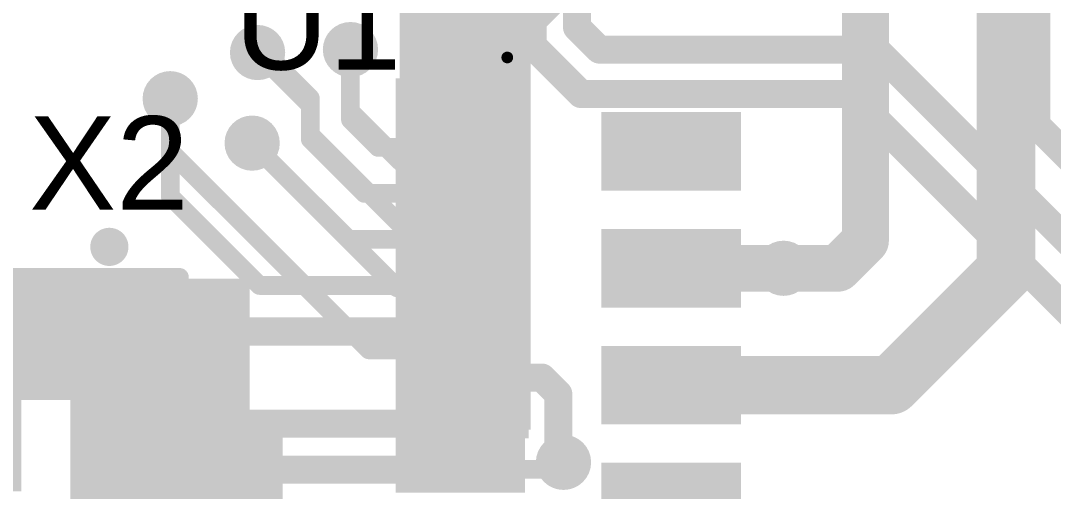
# Model space of a CAD drawing. Header units: millimetres. Extents: x -1.41 to 1.35, y -0.13 to 2.68.
# Drawn here: x -0.4869 to -0.0457, y 1.2056 to 1.4069 of the extents above; entities that cross this region are included whole.
import ezdxf

# ---------------------------------------------------------------- set-up
doc = ezdxf.new("R2010")
doc.units = ezdxf.units.MM
doc.header["$MEASUREMENT"] = 0
for name, color, linetype in [('BottomLayer', 5, 'Continuous'), ('BottomPaste', 16, 'Continuous'), ('BottomSolder', 6, 'Continuous'), ('Mechanical2', 216, 'Continuous'), ('TopLayer', 1, 'Continuous'), ('TopOverlay', 2, 'Continuous'), ('TopPaste', 8, 'Continuous'), ('TopSolder', 216, 'Continuous'), ('ViaHoleLayer', 16, 'Continuous')]:
    doc.layers.add(name, color=color, linetype=linetype)
doc.styles.add('Arial', font='arial.ttf', dxfattribs={"height": 0.2})

# ---------------------------------------------------------------- blocks, each defined once
blk = doc.blocks.new('PG_DSO_8_B_1')
at = {"layer": 'BottomLayer'}
for points in [[(-0.1378, 0.0622), (-0.1378, 0.0878), (-0.08622, 0.0878), (-0.08622, 0.0622)], [(0.08622, 0.0622), (0.08622, 0.0878), (0.1378, 0.0878), (0.1378, 0.0622)], [(-0.1378, 0.0122), (-0.1378, 0.0378), (-0.08622, 0.0378), (-0.08622, 0.0122)], [(0.08622, 0.0122), (0.08622, 0.0378), (0.1378, 0.0378), (0.1378, 0.0122)], [(-0.1378, -0.0378), (-0.1378, -0.0122), (-0.08622, -0.0122), (-0.08622, -0.0378)], [(0.08622, -0.0378), (0.08622, -0.0122), (0.1378, -0.0122), (0.1378, -0.0378)], [(-0.1378, -0.0878), (-0.1378, -0.0622), (-0.08622, -0.0622), (-0.08622, -0.0878)], [(0.08622, -0.0878), (0.08622, -0.0622), (0.1378, -0.0622), (0.1378, -0.0878)]]:
    blk.add_hatch(color=5, dxfattribs=at).paths.add_polyline_path(points)
at = {"layer": 'BottomPaste'}
for points in [[(-0.1378, 0.0622), (-0.1378, 0.0878), (-0.08622, 0.0878), (-0.08622, 0.0622)], [(0.08622, 0.0622), (0.08622, 0.0878), (0.1378, 0.0878), (0.1378, 0.0622)], [(-0.1378, 0.0122), (-0.1378, 0.0378), (-0.08622, 0.0378), (-0.08622, 0.0122)], [(0.08622, 0.0122), (0.08622, 0.0378), (0.1378, 0.0378), (0.1378, 0.0122)], [(-0.1378, -0.0378), (-0.1378, -0.0122), (-0.08622, -0.0122), (-0.08622, -0.0378)], [(0.08622, -0.0378), (0.08622, -0.0122), (0.1378, -0.0122), (0.1378, -0.0378)], [(-0.1378, -0.0878), (-0.1378, -0.0622), (-0.08622, -0.0622), (-0.08622, -0.0878)], [(0.08622, -0.0878), (0.08622, -0.0622), (0.1378, -0.0622), (0.1378, -0.0878)]]:
    blk.add_hatch(color=16, dxfattribs=at).paths.add_polyline_path(points)
at = {"layer": 'BottomSolder'}
for points in [[(-0.1418, 0.0582), (-0.1418, 0.0918), (-0.08222, 0.0918), (-0.08222, 0.0582)], [(0.08222, 0.0582), (0.08222, 0.0918), (0.1418, 0.0918), (0.1418, 0.0582)], [(-0.1418, 0.0082), (-0.1418, 0.0418), (-0.08222, 0.0418), (-0.08222, 0.0082)], [(0.08222, 0.0082), (0.08222, 0.0418), (0.1418, 0.0418), (0.1418, 0.0082)], [(-0.1418, -0.0418), (-0.1418, -0.0082), (-0.08222, -0.0082), (-0.08222, -0.0418)], [(0.08222, -0.0418), (0.08222, -0.0082), (0.1418, -0.0082), (0.1418, -0.0418)], [(-0.1418, -0.0918), (-0.1418, -0.0582), (-0.08222, -0.0582), (-0.08222, -0.0918)], [(0.08222, -0.0918), (0.08222, -0.0582), (0.1418, -0.0582), (0.1418, -0.0918)]]:
    blk.add_hatch(color=6, dxfattribs=at).paths.add_polyline_path(points)
blk = doc.blocks.new('LQFP_100_6')
at = {"layer": 'TopLayer'}
for points in [[(-0.32874, 0.24213), (-0.2815, 0.24213), (-0.2815, 0.23031), (-0.32874, 0.23031)], [(-0.32874, 0.22244), (-0.2815, 0.22244), (-0.2815, 0.21063), (-0.32874, 0.21063)], [(-0.32874, 0.20276), (-0.2815, 0.20276), (-0.2815, 0.19094), (-0.32874, 0.19094)], [(-0.32874, 0.18307), (-0.2815, 0.18307), (-0.2815, 0.17126), (-0.32874, 0.17126)], [(-0.32874, 0.16339), (-0.2815, 0.16339), (-0.2815, 0.15157), (-0.32874, 0.15157)], [(-0.32874, 0.1437), (-0.2815, 0.1437), (-0.2815, 0.13189), (-0.32874, 0.13189)], [(-0.32874, 0.12402), (-0.2815, 0.12402), (-0.2815, 0.1122), (-0.32874, 0.1122)], [(-0.32874, 0.10433), (-0.2815, 0.10433), (-0.2815, 0.09252), (-0.32874, 0.09252)], [(-0.32874, 0.08465), (-0.2815, 0.08465), (-0.2815, 0.07283), (-0.32874, 0.07283)]]:
    blk.add_hatch(color=1, dxfattribs=at).paths.add_polyline_path(points)
at = {"layer": 'TopPaste'}
for points in [[(-0.32874, 0.24213), (-0.2815, 0.24213), (-0.2815, 0.23031), (-0.32874, 0.23031)], [(-0.32874, 0.22244), (-0.2815, 0.22244), (-0.2815, 0.21063), (-0.32874, 0.21063)], [(-0.32874, 0.20276), (-0.2815, 0.20276), (-0.2815, 0.19094), (-0.32874, 0.19094)], [(-0.32874, 0.18307), (-0.2815, 0.18307), (-0.2815, 0.17126), (-0.32874, 0.17126)], [(-0.32874, 0.16339), (-0.2815, 0.16339), (-0.2815, 0.15157), (-0.32874, 0.15157)], [(-0.32874, 0.1437), (-0.2815, 0.1437), (-0.2815, 0.13189), (-0.32874, 0.13189)], [(-0.32874, 0.12402), (-0.2815, 0.12402), (-0.2815, 0.1122), (-0.32874, 0.1122)], [(-0.32874, 0.10433), (-0.2815, 0.10433), (-0.2815, 0.09252), (-0.32874, 0.09252)], [(-0.32874, 0.08465), (-0.2815, 0.08465), (-0.2815, 0.07283), (-0.32874, 0.07283)]]:
    blk.add_hatch(color=8, dxfattribs=at).paths.add_polyline_path(points)
at = {"layer": 'TopSolder'}
for points in [[(-0.33274, 0.24613), (-0.2775, 0.24613), (-0.2775, 0.22631), (-0.33274, 0.22631)], [(-0.33274, 0.22644), (-0.2775, 0.22644), (-0.2775, 0.20663), (-0.33274, 0.20663)], [(-0.33274, 0.20676), (-0.2775, 0.20676), (-0.2775, 0.18694), (-0.33274, 0.18694)], [(-0.33274, 0.18707), (-0.2775, 0.18707), (-0.2775, 0.16726), (-0.33274, 0.16726)], [(-0.33274, 0.16739), (-0.2775, 0.16739), (-0.2775, 0.14757), (-0.33274, 0.14757)], [(-0.33274, 0.1477), (-0.2775, 0.1477), (-0.2775, 0.12789), (-0.33274, 0.12789)], [(-0.33274, 0.12802), (-0.2775, 0.12802), (-0.2775, 0.1082), (-0.33274, 0.1082)], [(-0.33274, 0.10833), (-0.2775, 0.10833), (-0.2775, 0.08852), (-0.33274, 0.08852)], [(-0.33274, 0.08865), (-0.2775, 0.08865), (-0.2775, 0.06883), (-0.33274, 0.06883)]]:
    blk.add_hatch(color=216, dxfattribs=at).paths.add_polyline_path(points)
at = {"layer": 'TopOverlay', "const_width": 0.005}
blk.add_lwpolyline([(-0.285, 0.255), (-0.255, 0.285)], dxfattribs=at)
at = {"layer": 'TopOverlay'}
for points, const_width in [([(-0.31, 0.255, 1), (-0.32, 0.255, 1)], 0.01), ([(-0.3225, 0.255, 1), (-0.3175, 0.255, 1)], 0.005), ([(-0.3125, 0.255, 1), (-0.3075, 0.255, 1)], 0.005), ([(-0.28625, 0.255, 1), (-0.28375, 0.255, 1)], 0.0025)]:
    blk.add_lwpolyline(points, format="xyb", close=True, dxfattribs=dict(at, const_width=const_width))
blk = doc.blocks.new('ECS__327_7_34B_C_TR_16')
at = {"layer": 'TopLayer'}
for points in [[(-0.07087, 0.0374), (-0.02756, 0.0374), (-0.02756, -0.0374), (-0.07087, -0.0374)], [(0.02756, 0.0374), (0.07087, 0.0374), (0.07087, -0.0374), (0.02756, -0.0374)]]:
    blk.add_hatch(color=1, dxfattribs=at).paths.add_polyline_path(points)
at = {"layer": 'TopPaste'}
for points in [[(-0.07087, 0.0374), (-0.02756, 0.0374), (-0.02756, -0.0374), (-0.07087, -0.0374)], [(0.02756, 0.0374), (0.07087, 0.0374), (0.07087, -0.0374), (0.02756, -0.0374)]]:
    blk.add_hatch(color=8, dxfattribs=at).paths.add_polyline_path(points)
at = {"layer": 'TopSolder'}
for points in [[(-0.07487, 0.0414), (-0.02356, 0.0414), (-0.02356, -0.0414), (-0.07487, -0.0414)], [(0.02356, 0.0414), (0.07487, 0.0414), (0.07487, -0.0414), (0.02356, -0.0414)]]:
    blk.add_hatch(color=216, dxfattribs=at).paths.add_polyline_path(points)
at = {"layer": 'TopOverlay', "const_width": 0.00787}
for points in [[(-0.026, 0.043), (-0.076, 0.043)], [(-0.076, -0.043), (-0.076, 0.043)], [(0.076, 0.043), (0.026, 0.043)], [(0.076, -0.043), (0.076, 0.043)], [(-0.026, -0.043), (-0.076, -0.043)], [(0.076, -0.043), (0.026, -0.043)]]:
    blk.add_lwpolyline(points, dxfattribs=at)
at = {"layer": 'TopOverlay'}
for points, const_width in [([(-0.07797, 0.043, 1), (-0.07403, 0.043, 1)], 0.00394), ([(-0.07797, 0.043, 1), (-0.07403, 0.043, 1)], 0.00394), ([(-0.02797, 0.043, 1), (-0.02403, 0.043, 1)], 0.00394), ([(0.02403, 0.043, 1), (0.02797, 0.043, 1)], 0.00394), ([(0.07403, 0.043, 1), (0.07797, 0.043, 1)], 0.00394), ([(0.07403, 0.043, 1), (0.07797, 0.043, 1)], 0.00394), ([(-0.08584, 0.013, 1), (-0.09216, 0.013, 1)], 0.01), ([(-0.09466, 0.013, 1), (-0.08966, 0.013, 1)], 0.005), ([(-0.08834, 0.013, 1), (-0.08334, 0.013, 1)], 0.005), ([(-0.07797, -0.043, 1), (-0.07403, -0.043, 1)], 0.00394), ([(-0.07797, -0.043, 1), (-0.07403, -0.043, 1)], 0.00394), ([(-0.02797, -0.043, 1), (-0.02403, -0.043, 1)], 0.00394), ([(0.02403, -0.043, 1), (0.02797, -0.043, 1)], 0.00394), ([(0.07403, -0.043, 1), (0.07797, -0.043, 1)], 0.00394), ([(0.07403, -0.043, 1), (0.07797, -0.043, 1)], 0.00394)]:
    blk.add_lwpolyline(points, format="xyb", close=True, dxfattribs=dict(at, const_width=const_width))
blk = doc.blocks.new('R___0201_B_40')
at = {"layer": 'BottomLayer'}
for points in [[(-0.01614, 0.00728), (-0.00551, 0.00728), (-0.00551, -0.00728), (-0.01614, -0.00728)], [(0.00551, 0.00728), (0.01614, 0.00728), (0.01614, -0.00728), (0.00551, -0.00728)]]:
    blk.add_hatch(color=5, dxfattribs=at).paths.add_polyline_path(points)
at = {"layer": 'BottomPaste'}
for points in [[(-0.01614, 0.00728), (-0.00551, 0.00728), (-0.00551, -0.00728), (-0.01614, -0.00728)], [(0.00551, 0.00728), (0.01614, 0.00728), (0.01614, -0.00728), (0.00551, -0.00728)]]:
    blk.add_hatch(color=16, dxfattribs=at).paths.add_polyline_path(points)
at = {"layer": 'BottomSolder'}
for points in [[(-0.02014, 0.01128), (-0.00151, 0.01128), (-0.00151, -0.01128), (-0.02014, -0.01128)], [(0.00151, 0.01128), (0.02014, 0.01128), (0.02014, -0.01128), (0.00151, -0.01128)]]:
    blk.add_hatch(color=6, dxfattribs=at).paths.add_polyline_path(points)
blk = doc.blocks.new('R___0201_B_42')
at = {"layer": 'BottomLayer'}
for points in [[(-0.01614, 0.00728), (-0.00551, 0.00728), (-0.00551, -0.00728), (-0.01614, -0.00728)], [(0.00551, 0.00728), (0.01614, 0.00728), (0.01614, -0.00728), (0.00551, -0.00728)]]:
    blk.add_hatch(color=5, dxfattribs=at).paths.add_polyline_path(points)
at = {"layer": 'BottomPaste'}
for points in [[(-0.01614, 0.00728), (-0.00551, 0.00728), (-0.00551, -0.00728), (-0.01614, -0.00728)], [(0.00551, 0.00728), (0.01614, 0.00728), (0.01614, -0.00728), (0.00551, -0.00728)]]:
    blk.add_hatch(color=16, dxfattribs=at).paths.add_polyline_path(points)
at = {"layer": 'BottomSolder'}
for points in [[(-0.02014, 0.01128), (-0.00151, 0.01128), (-0.00151, -0.01128), (-0.02014, -0.01128)], [(0.00151, 0.01128), (0.02014, 0.01128), (0.02014, -0.01128), (0.00151, -0.01128)]]:
    blk.add_hatch(color=6, dxfattribs=at).paths.add_polyline_path(points)
blk = doc.blocks.new('R___0201_B_44')
at = {"layer": 'BottomLayer'}
for points in [[(-0.01614, 0.00728), (-0.00551, 0.00728), (-0.00551, -0.00728), (-0.01614, -0.00728)], [(0.00551, 0.00728), (0.01614, 0.00728), (0.01614, -0.00728), (0.00551, -0.00728)]]:
    blk.add_hatch(color=5, dxfattribs=at).paths.add_polyline_path(points)
at = {"layer": 'BottomPaste'}
for points in [[(-0.01614, 0.00728), (-0.00551, 0.00728), (-0.00551, -0.00728), (-0.01614, -0.00728)], [(0.00551, 0.00728), (0.01614, 0.00728), (0.01614, -0.00728), (0.00551, -0.00728)]]:
    blk.add_hatch(color=16, dxfattribs=at).paths.add_polyline_path(points)
at = {"layer": 'BottomSolder'}
for points in [[(-0.02014, 0.01128), (-0.00151, 0.01128), (-0.00151, -0.01128), (-0.02014, -0.01128)], [(0.00151, 0.01128), (0.02014, 0.01128), (0.02014, -0.01128), (0.00151, -0.01128)]]:
    blk.add_hatch(color=6, dxfattribs=at).paths.add_polyline_path(points)
blk = doc.blocks.new('R___0201_B_46')
at = {"layer": 'BottomLayer'}
for points in [[(-0.01614, 0.00728), (-0.00551, 0.00728), (-0.00551, -0.00728), (-0.01614, -0.00728)], [(0.00551, 0.00728), (0.01614, 0.00728), (0.01614, -0.00728), (0.00551, -0.00728)]]:
    blk.add_hatch(color=5, dxfattribs=at).paths.add_polyline_path(points)
at = {"layer": 'BottomPaste'}
for points in [[(-0.01614, 0.00728), (-0.00551, 0.00728), (-0.00551, -0.00728), (-0.01614, -0.00728)], [(0.00551, 0.00728), (0.01614, 0.00728), (0.01614, -0.00728), (0.00551, -0.00728)]]:
    blk.add_hatch(color=16, dxfattribs=at).paths.add_polyline_path(points)
at = {"layer": 'BottomSolder'}
for points in [[(-0.02014, 0.01128), (-0.00151, 0.01128), (-0.00151, -0.01128), (-0.02014, -0.01128)], [(0.00151, 0.01128), (0.02014, 0.01128), (0.02014, -0.01128), (0.00151, -0.01128)]]:
    blk.add_hatch(color=6, dxfattribs=at).paths.add_polyline_path(points)
blk = doc.blocks.new('R___0201_B_48')
at = {"layer": 'BottomLayer'}
for points in [[(-0.01614, 0.00728), (-0.00551, 0.00728), (-0.00551, -0.00728), (-0.01614, -0.00728)], [(0.00551, 0.00728), (0.01614, 0.00728), (0.01614, -0.00728), (0.00551, -0.00728)]]:
    blk.add_hatch(color=5, dxfattribs=at).paths.add_polyline_path(points)
at = {"layer": 'BottomPaste'}
for points in [[(-0.01614, 0.00728), (-0.00551, 0.00728), (-0.00551, -0.00728), (-0.01614, -0.00728)], [(0.00551, 0.00728), (0.01614, 0.00728), (0.01614, -0.00728), (0.00551, -0.00728)]]:
    blk.add_hatch(color=16, dxfattribs=at).paths.add_polyline_path(points)
at = {"layer": 'BottomSolder'}
for points in [[(-0.02014, 0.01128), (-0.00151, 0.01128), (-0.00151, -0.01128), (-0.02014, -0.01128)], [(0.00151, 0.01128), (0.02014, 0.01128), (0.02014, -0.01128), (0.00151, -0.01128)]]:
    blk.add_hatch(color=6, dxfattribs=at).paths.add_polyline_path(points)
blk = doc.blocks.new('R___0201_B_50')
at = {"layer": 'BottomLayer'}
for points in [[(-0.01614, 0.00728), (-0.00551, 0.00728), (-0.00551, -0.00728), (-0.01614, -0.00728)], [(0.00551, 0.00728), (0.01614, 0.00728), (0.01614, -0.00728), (0.00551, -0.00728)]]:
    blk.add_hatch(color=5, dxfattribs=at).paths.add_polyline_path(points)
at = {"layer": 'BottomPaste'}
for points in [[(-0.01614, 0.00728), (-0.00551, 0.00728), (-0.00551, -0.00728), (-0.01614, -0.00728)], [(0.00551, 0.00728), (0.01614, 0.00728), (0.01614, -0.00728), (0.00551, -0.00728)]]:
    blk.add_hatch(color=16, dxfattribs=at).paths.add_polyline_path(points)
at = {"layer": 'BottomSolder'}
for points in [[(-0.02014, 0.01128), (-0.00151, 0.01128), (-0.00151, -0.01128), (-0.02014, -0.01128)], [(0.00151, 0.01128), (0.02014, 0.01128), (0.02014, -0.01128), (0.00151, -0.01128)]]:
    blk.add_hatch(color=6, dxfattribs=at).paths.add_polyline_path(points)
blk = doc.blocks.new('C__0603_B_108')
at = {"layer": 'BottomLayer'}
for points in [[(-0.045, -0.0175), (-0.045, 0.0175), (-0.015, 0.0175), (-0.015, -0.0175)], [(0.015, -0.0175), (0.015, 0.0175), (0.045, 0.0175), (0.045, -0.0175)]]:
    blk.add_hatch(color=5, dxfattribs=at).paths.add_polyline_path(points)
at = {"layer": 'BottomPaste'}
for points in [[(-0.045, -0.0175), (-0.045, 0.0175), (-0.015, 0.0175), (-0.015, -0.0175)], [(0.015, -0.0175), (0.015, 0.0175), (0.045, 0.0175), (0.045, -0.0175)]]:
    blk.add_hatch(color=16, dxfattribs=at).paths.add_polyline_path(points)
at = {"layer": 'BottomSolder'}
for points in [[(-0.04736, -0.01986), (-0.04736, 0.01986), (-0.01264, 0.01986), (-0.01264, -0.01986)], [(0.01264, -0.01986), (0.01264, 0.01986), (0.04736, 0.01986), (0.04736, -0.01986)]]:
    blk.add_hatch(color=6, dxfattribs=at).paths.add_polyline_path(points)
blk = doc.blocks.new('C__0603_B_113')
at = {"layer": 'BottomLayer'}
for points in [[(-0.045, -0.0175), (-0.045, 0.0175), (-0.015, 0.0175), (-0.015, -0.0175)], [(0.015, -0.0175), (0.015, 0.0175), (0.045, 0.0175), (0.045, -0.0175)]]:
    blk.add_hatch(color=5, dxfattribs=at).paths.add_polyline_path(points)
at = {"layer": 'BottomPaste'}
for points in [[(-0.045, -0.0175), (-0.045, 0.0175), (-0.015, 0.0175), (-0.015, -0.0175)], [(0.015, -0.0175), (0.015, 0.0175), (0.045, 0.0175), (0.045, -0.0175)]]:
    blk.add_hatch(color=16, dxfattribs=at).paths.add_polyline_path(points)
at = {"layer": 'BottomSolder'}
for points in [[(-0.04736, -0.01986), (-0.04736, 0.01986), (-0.01264, 0.01986), (-0.01264, -0.01986)], [(0.01264, -0.01986), (0.01264, 0.01986), (0.04736, 0.01986), (0.04736, -0.01986)]]:
    blk.add_hatch(color=6, dxfattribs=at).paths.add_polyline_path(points)

msp = doc.modelspace()

# ---------------------------------------------------------------- hatches: boundary and pattern name
at = {"layer": 'BottomLayer'}
for points in [[(-0.287, 1.232), (-0.269, 1.232), (-0.269, 1.417), (-0.287, 1.417)], [(-0.46563, 1.15853), (-0.389, 1.15853), (-0.389, 1.29653), (-0.46563, 1.29653)], [(-0.432, 1.15853), (-0.375, 1.15853), (-0.375, 1.233), (-0.432, 1.233)]]:
    msp.add_hatch(color=5, dxfattribs=at).paths.add_polyline_path(points)
h = msp.add_hatch(color=5, dxfattribs=at)
edge = h.paths.add_edge_path()
edge.add_arc((-0.3094, 1.39847), 0.01181, 0, 360)
h = msp.add_hatch(color=5, dxfattribs=at)
edge = h.paths.add_edge_path()
edge.add_arc((-0.38569, 1.39327), 0.01181, 0, 360)
h = msp.add_hatch(color=5, dxfattribs=at)
edge = h.paths.add_edge_path()
edge.add_arc((-0.346, 1.39453), 0.01181, 0, 360)
h = msp.add_hatch(color=5, dxfattribs=at)
edge = h.paths.add_edge_path()
edge.add_arc((-0.423, 1.37353), 0.01181, 0, 360)
h = msp.add_hatch(color=5, dxfattribs=at)
edge = h.paths.add_edge_path()
edge.add_arc((-0.388, 1.35453), 0.01181, 0, 360)
h = msp.add_hatch(color=5, dxfattribs=at)
edge = h.paths.add_edge_path()
edge.add_arc((-0.161, 1.301), 0.01181, 0, 360)
h = msp.add_hatch(color=5, dxfattribs=at)
edge = h.paths.add_edge_path()
edge.add_arc((-0.404, 1.27453), 0.01181, 0, 360)
h = msp.add_hatch(color=5, dxfattribs=at)
edge = h.paths.add_edge_path()
edge.add_arc((-0.255, 1.218), 0.01181, 0, 360)
at = {"layer": 'BottomSolder'}
h = msp.add_hatch(color=6, dxfattribs=at)
edge = h.paths.add_edge_path()
edge.add_arc((-0.161, 1.301), 0.00991, 0, 360)
h = msp.add_hatch(color=6, dxfattribs=at)
edge = h.paths.add_edge_path()
edge.add_arc((-0.404, 1.27453), 0.01581, 0, 360)
at = {"layer": 'TopLayer'}
msp.add_hatch(color=1, dxfattribs=at).paths.add_polyline_path([(-0.325, 1.366), (-0.287, 1.366), (-0.287, 1.415), (-0.325, 1.415)])
h = msp.add_hatch(color=1, dxfattribs=at)
edge = h.paths.add_edge_path()
edge.add_arc((-0.3094, 1.39847), 0.01181, 0, 360)
h = msp.add_hatch(color=1, dxfattribs=at)
edge = h.paths.add_edge_path()
edge.add_arc((-0.38569, 1.39327), 0.01181, 0, 360)
h = msp.add_hatch(color=1, dxfattribs=at)
edge = h.paths.add_edge_path()
edge.add_arc((-0.346, 1.39453), 0.01181, 0, 360)
h = msp.add_hatch(color=1, dxfattribs=at)
edge = h.paths.add_edge_path()
edge.add_arc((-0.423, 1.37353), 0.01181, 0, 360)
h = msp.add_hatch(color=1, dxfattribs=at)
edge = h.paths.add_edge_path()
edge.add_arc((-0.388, 1.35453), 0.01181, 0, 360)
h = msp.add_hatch(color=1, dxfattribs=at)
edge = h.paths.add_edge_path()
edge.add_arc((-0.161, 1.301), 0.01181, 0, 360)
h = msp.add_hatch(color=1, dxfattribs=at)
edge = h.paths.add_edge_path()
edge.add_arc((-0.404, 1.27453), 0.01181, 0, 360)
h = msp.add_hatch(color=1, dxfattribs=at)
edge = h.paths.add_edge_path()
edge.add_arc((-0.255, 1.218), 0.01181, 0, 360)
at = {"layer": 'TopSolder'}
h = msp.add_hatch(color=216, dxfattribs=at)
edge = h.paths.add_edge_path()
edge.add_arc((-0.161, 1.301), 0.00991, 0, 360)
h = msp.add_hatch(color=216, dxfattribs=at)
edge = h.paths.add_edge_path()
edge.add_arc((-0.404, 1.27453), 0.01581, 0, 360)
at = {"layer": 'ViaHoleLayer'}
h = msp.add_hatch(color=16, dxfattribs=at)
edge = h.paths.add_edge_path()
edge.add_arc((-0.3094, 1.39847), 0.00591, 0, 360)
h = msp.add_hatch(color=16, dxfattribs=at)
edge = h.paths.add_edge_path()
edge.add_arc((-0.38569, 1.39327), 0.00591, 0, 360)
h = msp.add_hatch(color=16, dxfattribs=at)
edge = h.paths.add_edge_path()
edge.add_arc((-0.346, 1.39453), 0.00591, 0, 360)
h = msp.add_hatch(color=16, dxfattribs=at)
edge = h.paths.add_edge_path()
edge.add_arc((-0.423, 1.37353), 0.00591, 0, 360)
h = msp.add_hatch(color=16, dxfattribs=at)
edge = h.paths.add_edge_path()
edge.add_arc((-0.388, 1.35453), 0.00591, 0, 360)
h = msp.add_hatch(color=16, dxfattribs=at)
edge = h.paths.add_edge_path()
edge.add_arc((-0.161, 1.301), 0.00591, 0, 360)
h = msp.add_hatch(color=16, dxfattribs=at)
edge = h.paths.add_edge_path()
edge.add_arc((-0.404, 1.27453), 0.00591, 0, 360)
h = msp.add_hatch(color=16, dxfattribs=at)
edge = h.paths.add_edge_path()
edge.add_arc((-0.255, 1.218), 0.00591, 0, 360)

# ---------------------------------------------------------------- linework, layer by layer
at = {"layer": 'BottomLayer'}
for points, const_width in [([(-0.126, 1.31272), (-0.126, 1.429)], 0.02), ([(-0.066, 1.3), (-0.066, 1.429)], 0.025), ([(-0.346, 1.368), (-0.346, 1.39453)], 0.008), ([(-0.3094, 1.3949), (-0.3094, 1.39847)], 0.008), ([(-0.3094, 1.3949), (-0.30047, 1.38597)], 0.008), ([(-0.38569, 1.39327), (-0.36316, 1.37074)], 0.008), ([(-0.30047, 1.3724), (-0.30047, 1.38597)], 0.008), ([(-0.423, 1.351), (-0.423, 1.37353)], 0.008), ([(-0.27918, 1.37204), (-0.27918, 1.374)], 0.008), ([(-0.36316, 1.35816), (-0.36316, 1.37074)], 0.008), ([(-0.346, 1.368), (-0.32453, 1.34653)], 0.008), ([(-0.30083, 1.37204), (-0.30047, 1.3724)], 0.008), ([(-0.36316, 1.35816), (-0.32424, 1.31924)], 0.008), ([(-0.423, 1.351), (-0.3381, 1.2661)], 0.008), ([(-0.388, 1.35453), (-0.32614, 1.29267)], 0.008), ([(-0.32453, 1.34653), (-0.30155, 1.34653)], 0.008), ([(-0.30155, 1.34653), (-0.30083, 1.34581)], 0.008), ([(-0.32424, 1.31924), (-0.30083, 1.31924)], 0.008), ([(-0.13772, 1.301), (-0.126, 1.31272)], 0.02), ([(-0.211, 1.301), (-0.161, 1.301)], 0.02), ([(-0.16, 1.301), (-0.13772, 1.301)], 0.02), ([(-0.115, 1.251), (-0.066, 1.3)], 0.025), ([(-0.161, 1.301), (-0.16, 1.301)], 0.008), ([(-0.32614, 1.29267), (-0.30083, 1.29267)], 0.008), ([(-0.3381, 1.2661), (-0.30083, 1.2661)], 0.008), ([(-0.211, 1.251), (-0.115, 1.251)], 0.025), ([(-0.30083, 1.22183), (-0.30083, 1.23953)], 0.008), ([(-0.30083, 1.22183), (-0.29401, 1.21501)], 0.008), ([(-0.29401, 1.21501), (-0.25799, 1.21501)], 0.008), ([(-0.25799, 1.21501), (-0.255, 1.218)], 0.008)]:
    msp.add_lwpolyline(points, dxfattribs=dict(at, const_width=const_width))
for points, const_width in [([(-0.348, 1.39453, 1), (-0.344, 1.39453, 1)], 0.004), ([(-0.3114, 1.39847, 1), (-0.3074, 1.39847, 1)], 0.004), ([(-0.3114, 1.3949, 1), (-0.3074, 1.3949, 1)], 0.004), ([(-0.3114, 1.3949, 1), (-0.3074, 1.3949, 1)], 0.004), ([(-0.38769, 1.39327, 1), (-0.38369, 1.39327, 1)], 0.004), ([(-0.30247, 1.38597, 1), (-0.29847, 1.38597, 1)], 0.004), ([(-0.30247, 1.38597, 1), (-0.29847, 1.38597, 1)], 0.004), ([(-0.425, 1.37353, 1), (-0.421, 1.37353, 1)], 0.004), ([(-0.28118, 1.374, 1), (-0.27718, 1.374, 1)], 0.004), ([(-0.36516, 1.37074, 1), (-0.36116, 1.37074, 1)], 0.004), ([(-0.36516, 1.37074, 1), (-0.36116, 1.37074, 1)], 0.004), ([(-0.348, 1.368, 1), (-0.344, 1.368, 1)], 0.004), ([(-0.348, 1.368, 1), (-0.344, 1.368, 1)], 0.004), ([(-0.30283, 1.37204, 1), (-0.29883, 1.37204, 1)], 0.004), ([(-0.30247, 1.3724, 1), (-0.29847, 1.3724, 1)], 0.004), ([(-0.30247, 1.3724, 1), (-0.29847, 1.3724, 1)], 0.004), ([(-0.28118, 1.37204, 1), (-0.27718, 1.37204, 1)], 0.004), ([(-0.36516, 1.35816, 1), (-0.36116, 1.35816, 1)], 0.004), ([(-0.36516, 1.35816, 1), (-0.36116, 1.35816, 1)], 0.004), ([(-0.425, 1.351, 1), (-0.421, 1.351, 1)], 0.004), ([(-0.425, 1.351, 1), (-0.421, 1.351, 1)], 0.004), ([(-0.39, 1.35453, 1), (-0.386, 1.35453, 1)], 0.004), ([(-0.32653, 1.34653, 1), (-0.32253, 1.34653, 1)], 0.004), ([(-0.32653, 1.34653, 1), (-0.32253, 1.34653, 1)], 0.004), ([(-0.30355, 1.34653, 1), (-0.29955, 1.34653, 1)], 0.004), ([(-0.30355, 1.34653, 1), (-0.29955, 1.34653, 1)], 0.004), ([(-0.30283, 1.34581, 1), (-0.29883, 1.34581, 1)], 0.004), ([(-0.32624, 1.31924, 1), (-0.32224, 1.31924, 1)], 0.004), ([(-0.32624, 1.31924, 1), (-0.32224, 1.31924, 1)], 0.004), ([(-0.30283, 1.31924, 1), (-0.29883, 1.31924, 1)], 0.004), ([(-0.131, 1.31272, 1), (-0.121, 1.31272, 1)], 0.01), ([(-0.131, 1.31272, 1), (-0.121, 1.31272, 1)], 0.01), ([(-0.216, 1.301, 1), (-0.206, 1.301, 1)], 0.01), ([(-0.166, 1.301, 1), (-0.156, 1.301, 1)], 0.01), ([(-0.165, 1.301, 1), (-0.155, 1.301, 1)], 0.01), ([(-0.14272, 1.301, 1), (-0.13272, 1.301, 1)], 0.01), ([(-0.14272, 1.301, 1), (-0.13272, 1.301, 1)], 0.01), ([(-0.07225, 1.3, 1), (-0.05975, 1.3, 1)], 0.0125), ([(-0.07225, 1.3, 1), (-0.05975, 1.3, 1)], 0.0125), ([(-0.163, 1.301, 1), (-0.159, 1.301, 1)], 0.004), ([(-0.162, 1.301, 1), (-0.158, 1.301, 1)], 0.004), ([(-0.32814, 1.29267, 1), (-0.32414, 1.29267, 1)], 0.004), ([(-0.32814, 1.29267, 1), (-0.32414, 1.29267, 1)], 0.004), ([(-0.30283, 1.29267, 1), (-0.29883, 1.29267, 1)], 0.004), ([(-0.3401, 1.2661, 1), (-0.3361, 1.2661, 1)], 0.004), ([(-0.3401, 1.2661, 1), (-0.3361, 1.2661, 1)], 0.004), ([(-0.30283, 1.2661, 1), (-0.29883, 1.2661, 1)], 0.004), ([(-0.21725, 1.251, 1), (-0.20475, 1.251, 1)], 0.0125), ([(-0.12125, 1.251, 1), (-0.10875, 1.251, 1)], 0.0125), ([(-0.12125, 1.251, 1), (-0.10875, 1.251, 1)], 0.0125), ([(-0.30283, 1.23953, 1), (-0.29883, 1.23953, 1)], 0.004), ([(-0.30283, 1.22183, 1), (-0.29883, 1.22183, 1)], 0.004), ([(-0.30283, 1.22183, 1), (-0.29883, 1.22183, 1)], 0.004), ([(-0.29601, 1.21501, 1), (-0.29201, 1.21501, 1)], 0.004), ([(-0.29601, 1.21501, 1), (-0.29201, 1.21501, 1)], 0.004), ([(-0.25999, 1.21501, 1), (-0.25599, 1.21501, 1)], 0.004), ([(-0.25999, 1.21501, 1), (-0.25599, 1.21501, 1)], 0.004), ([(-0.257, 1.218, 1), (-0.253, 1.218, 1)], 0.004)]:
    msp.add_lwpolyline(points, format="xyb", close=True, dxfattribs=dict(at, const_width=const_width))
at = {"layer": 'Mechanical2', "const_width": 0.015}
msp.add_lwpolyline([(1.3406, 0.88433, -6.818913), (1.33695, 1.68692)], format="xyb", dxfattribs=at)
at = {"layer": 'TopLayer'}
for points, const_width in [([(-0.24922, 1.40409), (-0.24922, 1.4435)], 0.012), ([(-0.05306, 1.36227), (-0.05306, 1.44128)], 0.012), ([(-0.26822, 1.39622), (-0.26822, 1.4235)], 0.012), ([(-0.24922, 1.40409), (-0.23966, 1.39453)], 0.012), ([(-0.346, 1.36453), (-0.346, 1.39453)], 0.008), ([(-0.26822, 1.39622), (-0.24753, 1.37553)], 0.012), ([(-0.23966, 1.39453), (-0.12153, 1.39453)], 0.012), ([(-0.12153, 1.39453), (0.20285, 1.07015)], 0.012), ([(-0.38569, 1.39327), (-0.38266, 1.39327)], 0.008), ([(-0.38266, 1.39327), (-0.36316, 1.37377)], 0.008), ([(-0.24753, 1.37553), (-0.13253, 1.37553)], 0.012), ([(-0.13253, 1.37553), (0.18317, 1.05983)], 0.012), ([(-0.423, 1.3318), (-0.423, 1.37353)], 0.008), ([(-0.36316, 1.35616), (-0.36316, 1.37377)], 0.008), ([(-0.346, 1.36453), (-0.33417, 1.35269)], 0.008), ([(-0.05306, 1.36227), (0.23861, 1.07061)], 0.012), ([(-0.36316, 1.35616), (-0.34001, 1.33301)], 0.008), ([(-0.388, 1.35453), (-0.388, 1.35453)], 0.008), ([(-0.388, 1.35453), (-0.3468, 1.31332)], 0.008), ([(-0.33417, 1.35269), (-0.29912, 1.35269)], 0.008), ([(-0.29912, 1.35269), (-0.29887, 1.35294)], 0.008), ([(-0.34001, 1.33301), (-0.29912, 1.33301)], 0.008), ([(-0.423, 1.3318), (-0.38484, 1.29364)], 0.008), ([(-0.3468, 1.31332), (-0.29912, 1.31332)], 0.008), ([(-0.38484, 1.29364), (-0.29912, 1.29364)], 0.008), ([(-0.405, 1.27653), (-0.40243, 1.27395)], 0.012), ([(-0.40243, 1.27395), (-0.29912, 1.27395)], 0.012), ([(-0.5175, 1.27037), (-0.462, 1.27037)], 0.012), ([(-0.462, 1.27037), (-0.44981, 1.27037)], 0.012), ([(-0.44981, 1.26625), (-0.44981, 1.27037)], 0.012), ([(-0.44981, 1.26625), (-0.41814, 1.23458)], 0.012), ([(-0.29912, 1.25427), (-0.26427, 1.25427)], 0.012), ([(-0.26427, 1.25427), (-0.25722, 1.24722)], 0.012), ([(-0.25722, 1.22022), (-0.25722, 1.24722)], 0.012), ([(-0.41814, 1.23458), (-0.29912, 1.23458)], 0.012), ([(-0.25722, 1.22022), (-0.255, 1.218)], 0.012), ([(-0.44625, 1.17195), (-0.4033, 1.2149)], 0.012), ([(-0.4033, 1.2149), (-0.29912, 1.2149)], 0.012)]:
    msp.add_lwpolyline(points, dxfattribs=dict(at, const_width=const_width))
for points, const_width in [([(-0.25222, 1.40409, 1), (-0.24622, 1.40409, 1)], 0.006), ([(-0.25222, 1.40409, 1), (-0.24622, 1.40409, 1)], 0.006), ([(-0.348, 1.39453, 1), (-0.344, 1.39453, 1)], 0.004), ([(-0.27122, 1.39622, 1), (-0.26522, 1.39622, 1)], 0.006), ([(-0.27122, 1.39622, 1), (-0.26522, 1.39622, 1)], 0.006), ([(-0.24266, 1.39453, 1), (-0.23666, 1.39453, 1)], 0.006), ([(-0.24266, 1.39453, 1), (-0.23666, 1.39453, 1)], 0.006), ([(-0.12453, 1.39453, 1), (-0.11853, 1.39453, 1)], 0.006), ([(-0.12453, 1.39453, 1), (-0.11853, 1.39453, 1)], 0.006), ([(-0.38769, 1.39327, 1), (-0.38369, 1.39327, 1)], 0.004), ([(-0.38466, 1.39327, 1), (-0.38066, 1.39327, 1)], 0.004), ([(-0.38466, 1.39327, 1), (-0.38066, 1.39327, 1)], 0.004), ([(-0.25053, 1.37553, 1), (-0.24453, 1.37553, 1)], 0.006), ([(-0.25053, 1.37553, 1), (-0.24453, 1.37553, 1)], 0.006), ([(-0.13553, 1.37553, 1), (-0.12953, 1.37553, 1)], 0.006), ([(-0.13553, 1.37553, 1), (-0.12953, 1.37553, 1)], 0.006), ([(-0.425, 1.37353, 1), (-0.421, 1.37353, 1)], 0.004), ([(-0.36516, 1.37377, 1), (-0.36116, 1.37377, 1)], 0.004), ([(-0.36516, 1.37377, 1), (-0.36116, 1.37377, 1)], 0.004), ([(-0.348, 1.36453, 1), (-0.344, 1.36453, 1)], 0.004), ([(-0.348, 1.36453, 1), (-0.344, 1.36453, 1)], 0.004), ([(-0.05606, 1.36227, 1), (-0.05006, 1.36227, 1)], 0.006), ([(-0.05606, 1.36227, 1), (-0.05006, 1.36227, 1)], 0.006), ([(-0.36516, 1.35616, 1), (-0.36116, 1.35616, 1)], 0.004), ([(-0.36516, 1.35616, 1), (-0.36116, 1.35616, 1)], 0.004), ([(-0.39, 1.35453, 1), (-0.386, 1.35453, 1)], 0.004), ([(-0.39, 1.35453, 1), (-0.386, 1.35453, 1)], 0.004), ([(-0.39, 1.35453, 1), (-0.386, 1.35453, 1)], 0.004), ([(-0.33617, 1.35269, 1), (-0.33217, 1.35269, 1)], 0.004), ([(-0.33617, 1.35269, 1), (-0.33217, 1.35269, 1)], 0.004), ([(-0.30112, 1.35269, 1), (-0.29712, 1.35269, 1)], 0.004), ([(-0.30112, 1.35269, 1), (-0.29712, 1.35269, 1)], 0.004), ([(-0.30087, 1.35294, 1), (-0.29687, 1.35294, 1)], 0.004), ([(-0.34201, 1.33301, 1), (-0.33801, 1.33301, 1)], 0.004), ([(-0.34201, 1.33301, 1), (-0.33801, 1.33301, 1)], 0.004), ([(-0.30112, 1.33301, 1), (-0.29712, 1.33301, 1)], 0.004), ([(-0.425, 1.3318, 1), (-0.421, 1.3318, 1)], 0.004), ([(-0.425, 1.3318, 1), (-0.421, 1.3318, 1)], 0.004), ([(-0.3488, 1.31332, 1), (-0.3448, 1.31332, 1)], 0.004), ([(-0.3488, 1.31332, 1), (-0.3448, 1.31332, 1)], 0.004), ([(-0.30112, 1.31332, 1), (-0.29712, 1.31332, 1)], 0.004), ([(-0.38684, 1.29364, 1), (-0.38284, 1.29364, 1)], 0.004), ([(-0.38684, 1.29364, 1), (-0.38284, 1.29364, 1)], 0.004), ([(-0.30112, 1.29364, 1), (-0.29712, 1.29364, 1)], 0.004), ([(-0.408, 1.27653, 1), (-0.402, 1.27653, 1)], 0.006), ([(-0.40543, 1.27395, 1), (-0.39943, 1.27395, 1)], 0.006), ([(-0.40543, 1.27395, 1), (-0.39943, 1.27395, 1)], 0.006), ([(-0.30212, 1.27395, 1), (-0.29612, 1.27395, 1)], 0.006), ([(-0.465, 1.27037, 1), (-0.459, 1.27037, 1)], 0.006), ([(-0.465, 1.27037, 1), (-0.459, 1.27037, 1)], 0.006), ([(-0.45281, 1.27037, 1), (-0.44681, 1.27037, 1)], 0.006), ([(-0.45281, 1.27037, 1), (-0.44681, 1.27037, 1)], 0.006), ([(-0.45281, 1.26625, 1), (-0.44681, 1.26625, 1)], 0.006), ([(-0.45281, 1.26625, 1), (-0.44681, 1.26625, 1)], 0.006), ([(-0.30212, 1.25427, 1), (-0.29612, 1.25427, 1)], 0.006), ([(-0.26727, 1.25427, 1), (-0.26127, 1.25427, 1)], 0.006), ([(-0.26727, 1.25427, 1), (-0.26127, 1.25427, 1)], 0.006), ([(-0.26022, 1.24722, 1), (-0.25422, 1.24722, 1)], 0.006), ([(-0.26022, 1.24722, 1), (-0.25422, 1.24722, 1)], 0.006), ([(-0.42114, 1.23458, 1), (-0.41514, 1.23458, 1)], 0.006), ([(-0.42114, 1.23458, 1), (-0.41514, 1.23458, 1)], 0.006), ([(-0.30212, 1.23458, 1), (-0.29612, 1.23458, 1)], 0.006), ([(-0.26022, 1.22022, 1), (-0.25422, 1.22022, 1)], 0.006), ([(-0.26022, 1.22022, 1), (-0.25422, 1.22022, 1)], 0.006), ([(-0.258, 1.218, 1), (-0.252, 1.218, 1)], 0.006), ([(-0.4063, 1.2149, 1), (-0.4003, 1.2149, 1)], 0.006), ([(-0.4063, 1.2149, 1), (-0.4003, 1.2149, 1)], 0.006), ([(-0.30212, 1.2149, 1), (-0.29612, 1.2149, 1)], 0.006)]:
    msp.add_lwpolyline(points, format="xyb", close=True, dxfattribs=dict(at, const_width=const_width))

# ---------------------------------------------------------------- block references
msp.add_blockref('LQFP_100_6', (0.006, 1.13616))
for name, p, rotation in [('R___0201_B_48', (-0.29, 1.37204), 180), ('PG_DSO_8_B_1', (-0.09699, 1.276), 180), ('R___0201_B_46', (-0.29, 1.34581), 180), ('R___0201_B_44', (-0.29, 1.31924), 180), ('ECS__327_7_34B_C_TR_16', (-0.462, 1.22116), 270), ('R___0201_B_42', (-0.29, 1.29267), 180), ('C__0603_B_113', (-0.474, 1.27653), 180), ('R___0201_B_40', (-0.29, 1.2661), 180), ('R___0201_B_50', (-0.29, 1.23953), 180), ('C__0603_B_108', (-0.474, 1.22553), 180)]:
    msp.add_blockref(name, p, dxfattribs=dict(rotation=rotation))

# ---------------------------------------------------------------- texts
at = {"layer": 'TopOverlay', "style": 'Arial'}
for s, p in [('U1', (-0.39566, 1.38601)), ('X2', (-0.48332, 1.32601))]:
    msp.add_text(s, height=0.04, dxfattribs=at).set_placement(p)

doc.saveas('drawing.dxf')
